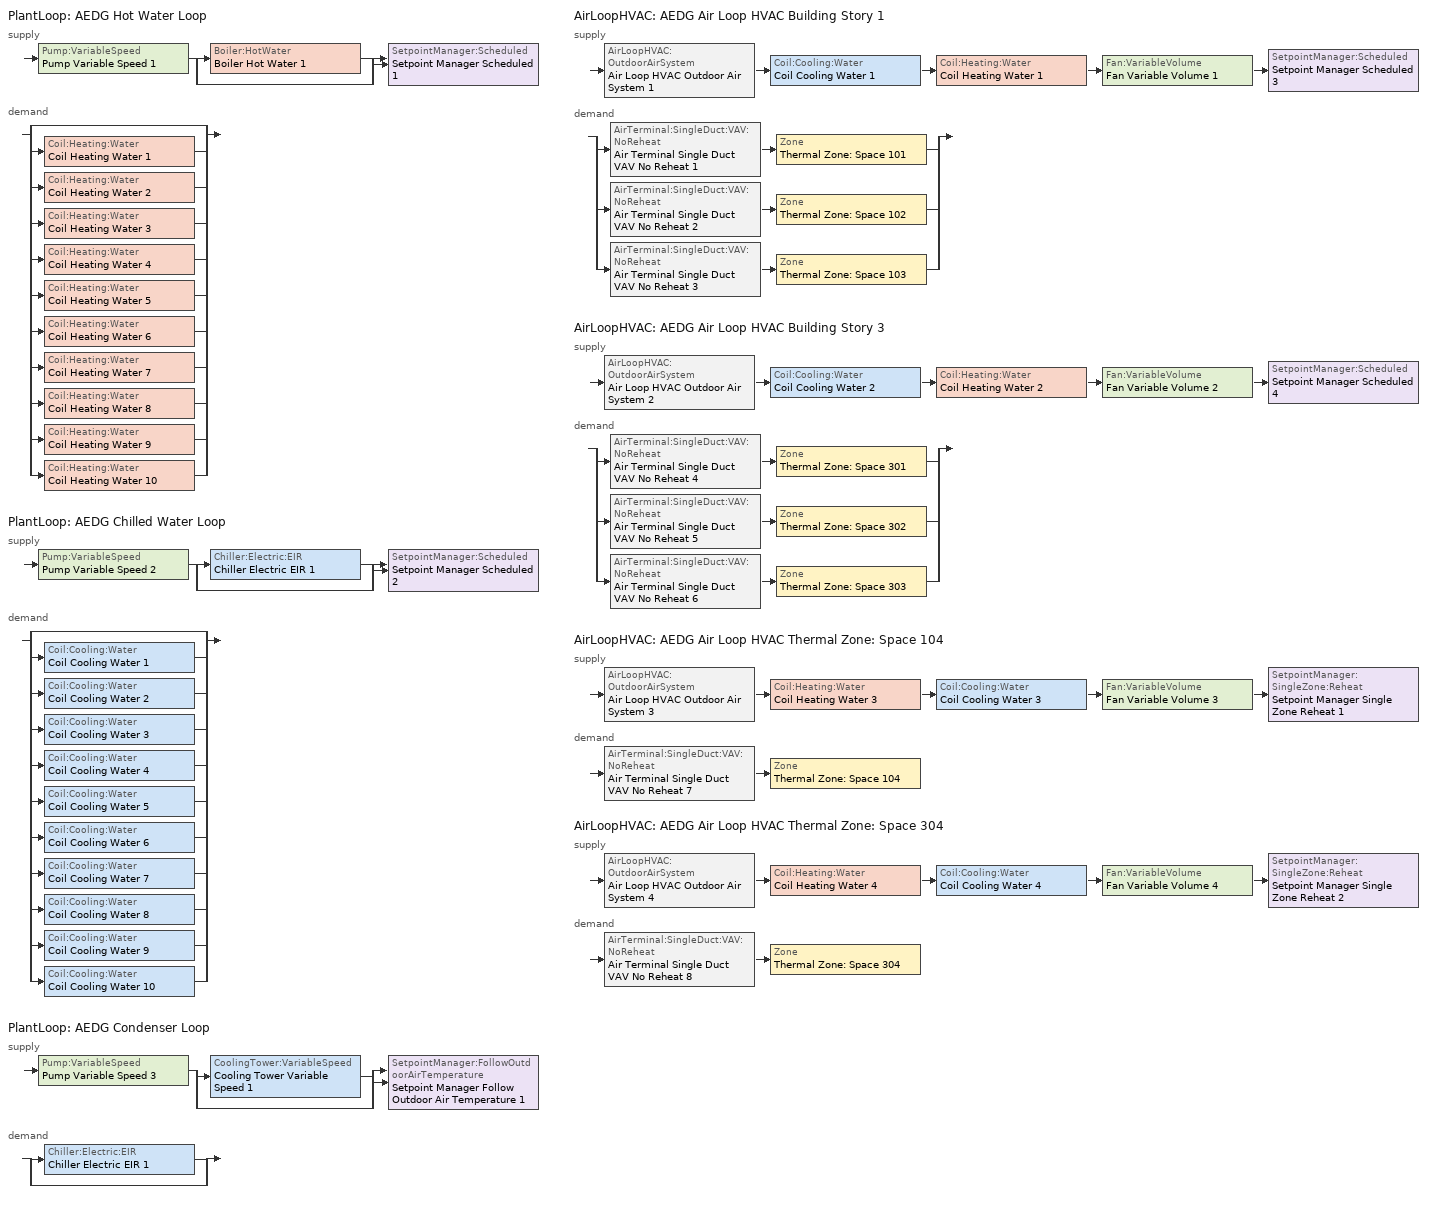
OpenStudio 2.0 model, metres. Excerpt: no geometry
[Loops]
PlantLoop 'AEDG Hot Water Loop'
 supply: Pump:VariableSpeed 'Pump Variable Speed 1' > split
  | Boiler:HotWater 'Boiler Hot Water 1'
  | bypass
  join > SetpointManager:Scheduled 'Setpoint Manager Scheduled 1'
 demand: split
  | bypass
  | Coil:Heating:Water 'Coil Heating Water 1'
  | Coil:Heating:Water 'Coil Heating Water 2'
  | Coil:Heating:Water 'Coil Heating Water 3'
  | Coil:Heating:Water 'Coil Heating Water 4'
  | Coil:Heating:Water 'Coil Heating Water 5'
  | Coil:Heating:Water 'Coil Heating Water 6'
  | Coil:Heating:Water 'Coil Heating Water 7'
  | Coil:Heating:Water 'Coil Heating Water 8'
  | Coil:Heating:Water 'Coil Heating Water 9'
  | Coil:Heating:Water 'Coil Heating Water 10'
PlantLoop 'AEDG Chilled Water Loop'
 supply: Pump:VariableSpeed 'Pump Variable Speed 2' > split
  | Chiller:Electric:EIR 'Chiller Electric EIR 1'
  | bypass
  join > SetpointManager:Scheduled 'Setpoint Manager Scheduled 2'
 demand: split
  | bypass
  | Coil:Cooling:Water 'Coil Cooling Water 1'
  | Coil:Cooling:Water 'Coil Cooling Water 2'
  | Coil:Cooling:Water 'Coil Cooling Water 3'
  | Coil:Cooling:Water 'Coil Cooling Water 4'
  | Coil:Cooling:Water 'Coil Cooling Water 5'
  | Coil:Cooling:Water 'Coil Cooling Water 6'
  | Coil:Cooling:Water 'Coil Cooling Water 7'
  | Coil:Cooling:Water 'Coil Cooling Water 8'
  | Coil:Cooling:Water 'Coil Cooling Water 9'
  | Coil:Cooling:Water 'Coil Cooling Water 10'
PlantLoop 'AEDG Condenser Loop'
 supply: Pump:VariableSpeed 'Pump Variable Speed 3' > split
  | CoolingTower:VariableSpeed 'Cooling Tower Variable Speed 1'
  | bypass
  join > SetpointManager:FollowOutdoorAirTemperature 'Setpoint Manager Follow Outdoor Air Temperature 1'
 demand: split
  | Chiller:Electric:EIR 'Chiller Electric EIR 1'
  | bypass
AirLoopHVAC 'AEDG Air Loop HVAC Building Story 1'
 supply: AirLoopHVAC:OutdoorAirSystem 'Air Loop HVAC Outdoor Air System 1' > Coil:Cooling:Water 'Coil Cooling Water 1' > Coil:Heating:Water 'Coil Heating Water 1' > Fan:VariableVolume 'Fan Variable Volume 1' > SetpointManager:Scheduled 'Setpoint Manager Scheduled 3'
 demand: split
  | AirTerminal:SingleDuct:VAV:NoReheat 'Air Terminal Single Duct VAV No Reheat 1' > Zone 'Thermal Zone: Space 101'
  | AirTerminal:SingleDuct:VAV:NoReheat 'Air Terminal Single Duct VAV No Reheat 2' > Zone 'Thermal Zone: Space 102'
  | AirTerminal:SingleDuct:VAV:NoReheat 'Air Terminal Single Duct VAV No Reheat 3' > Zone 'Thermal Zone: Space 103'
AirLoopHVAC 'AEDG Air Loop HVAC Building Story 3'
 supply: AirLoopHVAC:OutdoorAirSystem 'Air Loop HVAC Outdoor Air System 2' > Coil:Cooling:Water 'Coil Cooling Water 2' > Coil:Heating:Water 'Coil Heating Water 2' > Fan:VariableVolume 'Fan Variable Volume 2' > SetpointManager:Scheduled 'Setpoint Manager Scheduled 4'
 demand: split
  | AirTerminal:SingleDuct:VAV:NoReheat 'Air Terminal Single Duct VAV No Reheat 4' > Zone 'Thermal Zone: Space 301'
  | AirTerminal:SingleDuct:VAV:NoReheat 'Air Terminal Single Duct VAV No Reheat 5' > Zone 'Thermal Zone: Space 302'
  | AirTerminal:SingleDuct:VAV:NoReheat 'Air Terminal Single Duct VAV No Reheat 6' > Zone 'Thermal Zone: Space 303'
AirLoopHVAC 'AEDG Air Loop HVAC Thermal Zone: Space 104'
 supply: AirLoopHVAC:OutdoorAirSystem 'Air Loop HVAC Outdoor Air System 3' > Coil:Heating:Water 'Coil Heating Water 3' > Coil:Cooling:Water 'Coil Cooling Water 3' > Fan:VariableVolume 'Fan Variable Volume 3' > SetpointManager:SingleZone:Reheat 'Setpoint Manager Single Zone Reheat 1'
 demand: AirTerminal:SingleDuct:VAV:NoReheat 'Air Terminal Single Duct VAV No Reheat 7' > Zone 'Thermal Zone: Space 104'
AirLoopHVAC 'AEDG Air Loop HVAC Thermal Zone: Space 304'
 supply: AirLoopHVAC:OutdoorAirSystem 'Air Loop HVAC Outdoor Air System 4' > Coil:Heating:Water 'Coil Heating Water 4' > Coil:Cooling:Water 'Coil Cooling Water 4' > Fan:VariableVolume 'Fan Variable Volume 4' > SetpointManager:SingleZone:Reheat 'Setpoint Manager Single Zone Reheat 2'
 demand: AirTerminal:SingleDuct:VAV:NoReheat 'Air Terminal Single Duct VAV No Reheat 8' > Zone 'Thermal Zone: Space 304'
[Sizing:Zone] Zone Cooling Design Supply Air Temperature Input Method=SupplyAirTemperature; Zone Cooling Design Supply Air Temperature {C}=14; Zone Cooling Design Supply Air Temperature Difference {deltaC}=11.11; Zone Heating Design Supply Air Temperature Input Method=SupplyAirTemperature; Zone Heating Design Supply Air Temperature {C}=40; Zone Heating Design Supply Air Temperature Difference {deltaC}=11.11; Zone Cooling Design Supply Air Humidity Ratio {kg-H2O/kg-air}=0.0085; Zone Heating Design Supply Air Humidity Ratio {kg-H2O/kg-air}=0.008; Cooling Design Air Flow Method=DesignDay; Heating Design Air Flow Method=DesignDay; Account for Dedicated Outdoor Air System=No; Dedicated Outdoor Air System Control Strategy=NeutralSupplyAir; Dedicated Outdoor Air Low Setpoint Temperature for Design {C}=Autosize; Dedicated Outdoor Air High Setpoint Temperature for Design {C}=Autosize
Thermal Zone: Space 103; Thermal Zone: Space 304; Thermal Zone: Space 301; Thermal Zone: Space 101; Thermal Zone: Space 102; Thermal Zone: Space 302; Thermal Zone: Space 303; Thermal Zone: Space 104
[Zone equipment]
Thermal Zone: Space 103: Air Terminal Single Duct VAV No Reheat 3, Zone HVAC Four Pipe Fan Coil 4
Thermal Zone: Space 304: Air Terminal Single Duct VAV No Reheat 8
Thermal Zone: Space 301: Air Terminal Single Duct VAV No Reheat 4, Zone HVAC Four Pipe Fan Coil 2
Thermal Zone: Space 101: Air Terminal Single Duct VAV No Reheat 1, Zone HVAC Four Pipe Fan Coil 5
Thermal Zone: Space 102: Air Terminal Single Duct VAV No Reheat 2, Zone HVAC Four Pipe Fan Coil 6
Thermal Zone: Space 302: Air Terminal Single Duct VAV No Reheat 5, Zone HVAC Four Pipe Fan Coil 3
Thermal Zone: Space 303: Air Terminal Single Duct VAV No Reheat 6, Zone HVAC Four Pipe Fan Coil 1
Thermal Zone: Space 104: Air Terminal Single Duct VAV No Reheat 7
[PlantLoop] Plant Loop Volume {m3}=Autocalculate; Load Distribution Scheme=Optimal
Name | Fluid Type | Maximum Loop Temperature {C} | Minimum Loop Temperature {C}
AEDG Hot Water Loop | Water | 100 | 10
AEDG Chilled Water Loop |  | 98 | 1
AEDG Condenser Loop |  | 80 | 5
[Sizing:Plant] Sizing Option=NonCoincident; Zone Timesteps in Averaging Window=1; Coincident Sizing Factor Mode=None
Name | Loop Type | Design Loop Exit Temperature {C} | Loop Design Temperature Difference {deltaC}
AEDG Hot Water Loop | Heating | 82 | 11
AEDG Chilled Water Loop | Cooling | 6.7 | 6.7
AEDG Condenser Loop | Condenser | 29.4 | 5.6
[Pump:VariableSpeed] Motor Efficiency=0.9; Coefficient 1 of the Part Load Performance Curve=0; Coefficient 2 of the Part Load Performance Curve=0.0216; Coefficient 3 of the Part Load Performance Curve=-0.0325; Coefficient 4 of the Part Load Performance Curve=1.0095; Pump Control Type=Intermittent
Name | Rated Pump Head {Pa}
Pump Variable Speed 1 | 119563
Pump Variable Speed 2 | 149453
Pump Variable Speed 3 | 134508
[Boiler:HotWater]
Boiler Hot Water 1: Nominal Thermal Efficiency=0.9; Water Outlet Upper Temperature Limit {C}=99; Boiler Flow Mode=LeavingSetpointModulated; Parasitic Electric Load {W}=0; Sizing Factor=1
[SetpointManager:Scheduled] Control Variable=Temperature
Name | Schedule
Setpoint Manager Scheduled 1 | AEDG HW-Loop-Temp-Schedule
Setpoint Manager Scheduled 2 | AEDG CW-Loop-Temp-Schedule
Setpoint Manager Scheduled 3; Setpoint Manager Scheduled 4 | AEDG DOAS Temperature Setpoint Schedule
[Chiller:Electric:EIR]
Chiller Electric EIR 1: Reference Capacity {W}=Autosize; Reference COP {W/W}=6.1; Cooling Capacity Function of Temperature Curve=Curve Biquadratic 1; Electric Input to Cooling Output Ratio Function of Temperature Curve=Curve Biquadratic 2; Electric Input to Cooling Output Ratio Function of Part Load Ratio Curve=Curve Quadratic 1; Condenser Type=WaterCooled; Chiller Flow Mode=LeavingSetpointModulated; Design Heat Recovery Water Flow Rate {m3/s}=0; Sizing Factor=1; Basin Heater Capacity {W/K}=0; Basin Heater Setpoint Temperature {C}=10
[CoolingTower:VariableSpeed]
Cooling Tower Variable Speed 1: Model Type=CoolToolsCrossFlow; Design Inlet Air Wet-Bulb Temperature {C}=25.5556; Design Approach Temperature {deltaC}=3.8889; Design Range Temperature {deltaC}=5.5556; Design Water Flow Rate {m3/s}=autosize; Design Air Flow Rate {m3/s}=autosize; Design Fan Power {W}=autosize; Fan Power Ratio Function of Air Flow Rate Ratio Curve=Cooling Tower Variable Speed 1 Fan Power Ratio Curve; Minimum Air Flow Rate Ratio=0.2; Fraction of Tower Capacity in Free Convection Regime=0.125; Basin Heater Capacity {W/K}=0; Basin Heater Setpoint Temperature {C}=2; Evaporation Loss Mode=SaturatedExit; Evaporation Loss Factor {percent/K}=0.2; Drift Loss Percent {percent}=0.008; Blowdown Calculation Mode=ConcentrationRatio; Blowdown Concentration Ratio=3; Sizing Factor=1
[SetpointManager:FollowOutdoorAirTemperature]
Setpoint Manager Follow Outdoor Air Temperature 1: Control Variable=Temperature; Reference Temperature Type=OutdoorAirWetBulb; Offset Temperature Difference {deltaC}=0; Maximum Setpoint Temperature {C}=80; Minimum Setpoint Temperature {C}=5
[AirLoopHVAC] Design Supply Air Flow Rate {m3/s}=AutoSize
Name | Availability Schedule | Availability Manager
AEDG Air Loop HVAC Building Story 1; AEDG Air Loop HVAC Building Story 3 | AEDG K-12 Ventilation Schedule
AEDG Air Loop HVAC Thermal Zone: Space 104 | AEDG K-12 HVAC Availability Schedule | Availability Manager Night Cycle 1
AEDG Air Loop HVAC Thermal Zone: Space 304 | AEDG K-12 HVAC Availability Schedule | Availability Manager Night Cycle 2
[Sizing:System] Design Outdoor Air Flow Rate {m3/s}=Autosize; Minimum System Air Flow Ratio=0.3; Preheat Design Temperature {C}=7; Preheat Design Humidity Ratio {kg-H2O/kg-Air}=0.008; Precool Design Temperature {C}=12.8; Precool Design Humidity Ratio {kg-H2O/kg-Air}=0.008; Central Cooling Design Supply Air Temperature {C}=12.8; Central Heating Design Supply Air Temperature {C}=40; Sizing Option=NonCoincident; Central Cooling Design Supply Air Humidity Ratio {kg-H2O/kg-Air}=0.0085; Central Heating Design Supply Air Humidity Ratio {kg-H2O/kg-Air}=0.008; Cooling Design Air Flow Method=DesignDay; Cooling Design Air Flow Rate {m3/s}=0; Heating Design Air Flow Method=DesignDay; Heating Design Air Flow Rate {m3/s}=0; System Outdoor Air Method=VentilationRateProcedure; Zone Maximum Outdoor Air Fraction=1; Cooling Supply Air Flow Rate Per Floor Area {m3/s-m2}=0.00996765; Cooling Fraction of Autosized Cooling Supply Air Flow Rate=1; Cooling Supply Air Flow Rate Per Unit Cooling Capacity {m3/s-W}=3.94755e-05; Heating Supply Air Flow Rate Per Floor Area {m3/s-m2}=0.00996765; Heating Fraction of Autosized Heating Supply Air Flow Rate=1; Heating Fraction of Autosized Cooling Supply Air Flow Rate=1; Heating Supply Air Flow Rate Per Unit Heating Capacity {m3/s-W}=3.15882e-05; Cooling Design Capacity Method=CoolingDesignCapacity; Cooling Design Capacity {W}=autosize; Cooling Design Capacity Per Floor Area {W/m2}=234.7; Fraction of Autosized Cooling Design Capacity=1; Heating Design Capacity Method=HeatingDesignCapacity; Heating Design Capacity {W}=autosize; Heating Design Capacity Per Floor Area {W/m2}=157; Fraction of Autosized Heating Design Capacity=1; Central Cooling Capacity Control Method=OnOff
Name | Type of Load to Size On | 100% Outdoor Air in Cooling | 100% Outdoor Air in Heating
AEDG Air Loop HVAC Building Story 1; AEDG Air Loop HVAC Building Story 3 | VentilationRequirement | Yes | Yes
AEDG Air Loop HVAC Thermal Zone: Space 104; AEDG Air Loop HVAC Thermal Zone: Space 304 | Sensible | No | No
[Fan:VariableVolume] Availability Schedule=Always On Discrete; Fan Efficiency=0.6; Maximum Flow Rate {m3/s}=Autosize; Fan Power Minimum Flow Rate Input Method=FixedFlowRate; Fan Power Minimum Flow Fraction=0.6; Fan Power Minimum Air Flow Rate {m3/s}=0; Motor Efficiency=0.85; Motor In Airstream Fraction=1; Fan Power Coefficient 1=0.0407599; Fan Power Coefficient 2=0.088045; Fan Power Coefficient 3=-0.0729261; Fan Power Coefficient 4=0.94374; Fan Power Coefficient 5=0
Name | Pressure Rise {Pa}
Fan Variable Volume 1; Fan Variable Volume 2 | 1120
Fan Variable Volume 3; Fan Variable Volume 4 | 498
[Coil:Heating:Water] Availability Schedule=Always On Discrete
Coil Heating Water 1; Coil Heating Water 2; Coil Heating Water 3; Coil Heating Water 4; Coil Heating Water 5; Coil Heating Water 6; Coil Heating Water 7; Coil Heating Water 8; Coil Heating Water 9; Coil Heating Water 10
[Coil:Cooling:Water] Availability Schedule=Always On Discrete
Coil Cooling Water 1; Coil Cooling Water 2; Coil Cooling Water 3; Coil Cooling Water 4; Coil Cooling Water 5; Coil Cooling Water 6; Coil Cooling Water 7; Coil Cooling Water 8; Coil Cooling Water 9; Coil Cooling Water 10
[Controller:OutdoorAir] Minimum Outdoor Air Flow Rate {m3/s}=autosize; Maximum Outdoor Air Flow Rate {m3/s}=autosize; Economizer Control Action Type=ModulateFlow; Economizer Maximum Limit Dry-Bulb Temperature {C}=28; Economizer Maximum Limit Enthalpy {J/kg}=64000; Economizer Minimum Limit Dry-Bulb Temperature {C}=-100; Lockout Type=NoLockout; Minimum Limit Type=FixedMinimum; High Humidity Control=No; Heat Recovery Bypass Control Type=BypassWhenOAFlowGreaterThanMinimum
Name | Economizer Control Type | Minimum Fraction of Outdoor Air Schedule | Maximum Fraction of Outdoor Air Schedule | Controller Mechanical Ventilation
Controller Outdoor Air 1 | NoEconomizer | Always On Discrete | Always On Discrete | Controller Mechanical Ventilation 1
Controller Outdoor Air 2 | NoEconomizer | Always On Discrete | Always On Discrete | Controller Mechanical Ventilation 2
Controller Outdoor Air 3 | DifferentialEnthalpy |  | AEDG K-12 Ventilation Schedule | Controller Mechanical Ventilation 3
Controller Outdoor Air 4 | DifferentialEnthalpy |  | AEDG K-12 Ventilation Schedule | Controller Mechanical Ventilation 4
[Controller:MechanicalVentilation] Availability Schedule=Always On Discrete; Demand Controlled Ventilation=Yes; System Outdoor Air Method=ZoneSum
Controller Mechanical Ventilation 1; Controller Mechanical Ventilation 2; Controller Mechanical Ventilation 3; Controller Mechanical Ventilation 4
[AirLoopHVAC:OutdoorAirSystem]
Name | Controller
Air Loop HVAC Outdoor Air System 1 | Controller Outdoor Air 1
Air Loop HVAC Outdoor Air System 2 | Controller Outdoor Air 2
Air Loop HVAC Outdoor Air System 3 | Controller Outdoor Air 3
Air Loop HVAC Outdoor Air System 4 | Controller Outdoor Air 4
[Controller:WaterCoil] Minimum Actuated Flow {m3/s}=0
Name | Water Coil | Action
Controller Water Coil 1 | Coil Heating Water 1 | Normal
Controller Water Coil 2 | Coil Cooling Water 1 | Reverse
Controller Water Coil 3 | Coil Heating Water 2 | Normal
Controller Water Coil 4 | Coil Cooling Water 2 | Reverse
Controller Water Coil 5 | Coil Cooling Water 3 | Reverse
Controller Water Coil 6 | Coil Heating Water 3 | Normal
Controller Water Coil 7 | Coil Cooling Water 4 | Reverse
Controller Water Coil 8 | Coil Heating Water 4 | Normal
Controller Water Coil 9 | Coil Cooling Water 5 | Reverse
Controller Water Coil 10 | Coil Heating Water 5 | Normal
Controller Water Coil 11 | Coil Cooling Water 6 | Reverse
Controller Water Coil 12 | Coil Heating Water 6 | Normal
Controller Water Coil 13 | Coil Cooling Water 7 | Reverse
Controller Water Coil 14 | Coil Heating Water 7 | Normal
Controller Water Coil 15 | Coil Cooling Water 8 | Reverse
Controller Water Coil 16 | Coil Heating Water 8 | Normal
Controller Water Coil 17 | Coil Cooling Water 9 | Reverse
Controller Water Coil 18 | Coil Heating Water 9 | Normal
Controller Water Coil 19 | Coil Cooling Water 10 | Reverse
Controller Water Coil 20 | Coil Heating Water 10 | Normal
[AirTerminal:SingleDuct:VAV:NoReheat] Availability Schedule=Always On Discrete; Maximum Air Flow Rate {m3/s}=autosize; Zone Minimum Air Flow Input Method=Constant; Constant Minimum Air Flow Fraction=0.3; Control For Outdoor Air=No
Air Terminal Single Duct VAV No Reheat 1; Air Terminal Single Duct VAV No Reheat 2; Air Terminal Single Duct VAV No Reheat 3; Air Terminal Single Duct VAV No Reheat 4; Air Terminal Single Duct VAV No Reheat 5; Air Terminal Single Duct VAV No Reheat 6; Air Terminal Single Duct VAV No Reheat 7; Air Terminal Single Duct VAV No Reheat 8
[SetpointManager:SingleZone:Reheat] Minimum Supply Air Temperature {C}=10; Maximum Supply Air Temperature {C}=50
Name | Control Zone
Setpoint Manager Single Zone Reheat 1 | Thermal Zone: Space 104
Setpoint Manager Single Zone Reheat 2 | Thermal Zone: Space 304
[AvailabilityManager:NightCycle] Control Type=CycleOnAny; Thermostat Tolerance {deltaC}=1; Cycling Run Time {s}=3600
Availability Manager Night Cycle 1; Availability Manager Night Cycle 2
[Fan:OnOff] Availability Schedule=Always On Discrete; Fan Efficiency=0.6; Pressure Rise {Pa}=299; Maximum Flow Rate {m3/s}=autosize; Motor Efficiency=0.85; Motor In Airstream Fraction=1
Name | Fan Power Ratio Function of Speed Ratio Curve | Fan Efficiency Ratio Function of Speed Ratio Curve
Fan On Off 1 | Fan On Off Power Curve | Fan On Off Efficiency Curve
Fan On Off 2 | Fan On Off Power Curve 1 | Fan On Off Efficiency Curve 1
Fan On Off 3 | Fan On Off Power Curve 2 | Fan On Off Efficiency Curve 2
Fan On Off 4 | Fan On Off Power Curve 3 | Fan On Off Efficiency Curve 3
Fan On Off 5 | Fan On Off Power Curve 4 | Fan On Off Efficiency Curve 4
Fan On Off 6 | Fan On Off Power Curve 5 | Fan On Off Efficiency Curve 5
[ZoneHVAC:FourPipeFanCoil] Availability Schedule=Always On Discrete; Capacity Control Method=CyclingFan; Maximum Supply Air Flow Rate {m3/s}=autosize; Maximum Outdoor Air Flow Rate {m3/s}=0; Maximum Cold Water Flow Rate {m3/s}=autosize; Maximum Hot Water Flow Rate {m3/s}=autosize
Name | Supply Air Fan | Cooling Coil | Heating Coil
Zone HVAC Four Pipe Fan Coil 1 | Fan On Off 1 | Coil Cooling Water 5 | Coil Heating Water 5
Zone HVAC Four Pipe Fan Coil 2 | Fan On Off 2 | Coil Cooling Water 6 | Coil Heating Water 6
Zone HVAC Four Pipe Fan Coil 3 | Fan On Off 3 | Coil Cooling Water 7 | Coil Heating Water 7
Zone HVAC Four Pipe Fan Coil 4 | Fan On Off 4 | Coil Cooling Water 8 | Coil Heating Water 8
Zone HVAC Four Pipe Fan Coil 5 | Fan On Off 5 | Coil Cooling Water 9 | Coil Heating Water 9
Zone HVAC Four Pipe Fan Coil 6 | Fan On Off 6 | Coil Cooling Water 10 | Coil Heating Water 10
[Schedule:Constant]
Always On Discrete: Value=1
[Schedule:Ruleset]
Name | Default Day Schedule | Summer Design Day Schedule | Winter Design Day Schedule
AEDG K-12 Ventilation Schedule | AEDG K-12 Ventilation Schedule Weekday | AEDG K-12 Ventilation Schedule Summer Design Day | AEDG K-12 Ventilation Schedule Winter Design Day
AEDG K-12 HVAC Availability Schedule | AEDG K-12 HVAC Availability Schedule Weekday | AEDG K-12 HVAC Availability Schedule Summer Design Day | AEDG K-12 HVAC Availability Schedule Winter Design Day
AEDG DOAS Temperature Setpoint Schedule | AEDG DOAS Temperature Setpoint Schedule All Days
AEDG HW-Loop-Temp-Schedule | AEDG HW-Loop-Temp-Schedule All Days
AEDG CW-Loop-Temp-Schedule | AEDG CW-Loop-Temp-Schedule All Days
[Schedule:Day]
AEDG K-12 Ventilation Schedule Weekday; AEDG K-12 HVAC Availability Schedule Weekday: 6, 0, 0, 18, 0, 1, 24, 0, 0
AEDG K-12 Ventilation Schedule Winter Design Day; AEDG K-12 Ventilation Schedule Summer Design Day; AEDG K-12 HVAC Availability Schedule Winter Design Day; AEDG K-12 HVAC Availability Schedule Summer Design Day: 24, 0, 1
AEDG K-12 Ventilation Schedule Weekend; AEDG K-12 HVAC Availability Schedule Weekend: 24, 0, 0
AEDG K-12 Ventilation Schedule Summer Weekday; AEDG K-12 HVAC Availability Schedule Summer Weekday: 8, 0, 0, 13, 0, 1, 24, 0, 0
AEDG DOAS Temperature Setpoint Schedule All Days: 24, 0, 20
AEDG HW-Loop-Temp-Schedule All Days: 24, 0, 67
AEDG CW-Loop-Temp-Schedule All Days: 24, 0, 6.7
[Schedule:Rule] Date Specification Type=DateRange; Start Day=1; End Day=31
Name | Schedule Ruleset | Rule Order | Day Schedule | Apply Sunday | Apply Saturday | Start Month | End Month | Apply Monday | Apply Tuesday | Apply Wednesday | Apply Thursday | Apply Friday
AEDG K-12 Ventilation Schedule Weekend Rule | AEDG K-12 Ventilation Schedule | 1 | AEDG K-12 Ventilation Schedule Weekend | Yes | Yes | 1 | 12
AEDG K-12 Ventilation Schedule Summer Weekday Rule | AEDG K-12 Ventilation Schedule | 0 | AEDG K-12 Ventilation Schedule Summer Weekday |  |  | 7 | 8 | Yes | Yes | Yes | Yes | Yes
AEDG K-12 HVAC Availability Schedule Weekend Rule | AEDG K-12 HVAC Availability Schedule | 1 | AEDG K-12 HVAC Availability Schedule Weekend | Yes | Yes | 1 | 12
AEDG K-12 HVAC Availability Schedule Summer Weekday Rule | AEDG K-12 HVAC Availability Schedule | 0 | AEDG K-12 HVAC Availability Schedule Summer Weekday |  |  | 7 | 8 | Yes | Yes | Yes | Yes | Yes
[Curve:Biquadratic] Minimum Value of x=0; Maximum Value of x=20; Minimum Value of y=0; Maximum Value of y=50
Name | Coefficient1 Constant | Coefficient2 x | Coefficient3 x**2 | Coefficient4 y | Coefficient5 y**2 | Coefficient6 x*y
Curve Biquadratic 1 | 1.07 | 0.0429 | 0.000417 | -0.0081 | -4.02e-05 | -0.000386
Curve Biquadratic 2 | 0.468 | -0.0138 | 0.000698 | 0.0109 | 0.000462 | -0.000682
[Curve:Quadratic]
Curve Quadratic 1: Coefficient1 Constant=0.141; Coefficient2 x=0.655; Coefficient3 x**2=0.203; Minimum Value of x=0; Maximum Value of x=1.2
[Curve:Cubic] Maximum Value of x=1
Name | Coefficient1 Constant | Coefficient2 x | Coefficient3 x**2 | Coefficient4 x**3 | Minimum Value of x
Cooling Tower Variable Speed 1 Fan Power Ratio Curve | -0.0093 | 0.0512 | -0.0838 | 1.0419 | 0.15
Fan On Off Efficiency Curve; Fan On Off Efficiency Curve 1; Fan On Off Efficiency Curve 2; Fan On Off Efficiency Curve 3; Fan On Off Efficiency Curve 4; Fan On Off Efficiency Curve 5 | 1 | 0 | 0 | 0 | 0
[Curve:Exponent] Coefficient1 Constant=1; Coefficient2 Constant=0; Coefficient3 Constant=0; Minimum Value of x=0; Maximum Value of x=1
Fan On Off Power Curve; Fan On Off Power Curve 1; Fan On Off Power Curve 2; Fan On Off Power Curve 3; Fan On Off Power Curve 4; Fan On Off Power Curve 5
